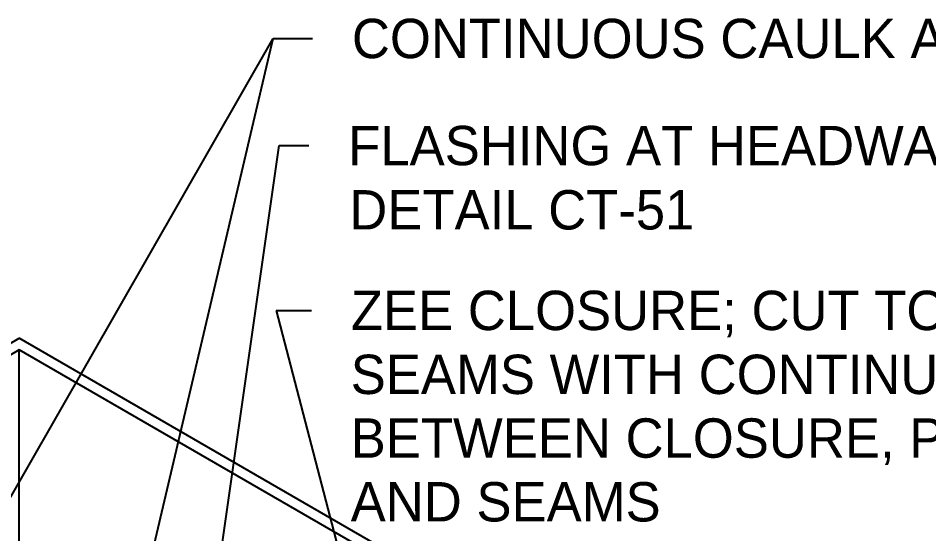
# Model space of a CAD drawing. Extents: x 2 to 99, y 3 to 136.
# Drawn here: x 48.88 to 80.11, y 118.45 to 136.13 of the extents above; entities that cross this region are included whole.
import ezdxf
from ezdxf.enums import TextEntityAlignment as Align

# ---------------------------------------------------------------- set-up
doc = ezdxf.new("R2010")
doc.units = 0
doc.header["$LTSCALE"] = 1.7995
for name, color, linetype in [('CMP-FLSH', 7, 'CONTINUOUS'), ('DIM-TXT', 7, 'CONTINUOUS'), ('STRCTR', 7, 'CONTINUOUS')]:
    doc.layers.add(name, color=color, linetype=linetype)

msp = doc.modelspace()

# ---------------------------------------------------------------- linework, layer by layer
at = {"layer": 'CMP-FLSH', "color": 0, "linetype": 'CONTINUOUS'}
msp.add_line((48.913, 112.686), (48.913, 124.75), dxfattribs=at)
at = {"layer": 'DIM-TXT', "color": 0, "linetype": 'CONTINUOUS'}
for p, q in [((48.042, 118.7), (57.625, 135.435)), ((53.291, 117.002), (57.625, 135.435)), ((57.625, 135.435), (58.975, 135.435)), ((55.135, 112.879), (57.834, 131.762)), ((57.834, 131.762), (58.847, 131.762)), ((57.729, 126.107), (62.806, 106.562)), ((57.729, 126.107), (58.938, 126.107))]:
    msp.add_line(p, q, dxfattribs=at)
at = {"layer": 'STRCTR', "color": 0, "linetype": 'CONTINUOUS'}
for p, q in [((6.218, 100.5), (48.913, 125.15)), ((96.251, 97.819), (48.913, 125.15)), ((48.913, 124.75), (6.564, 100.3)), ((95.905, 97.619), (48.913, 124.75))]:
    msp.add_line(p, q, dxfattribs=at)

# ---------------------------------------------------------------- texts
at = {"layer": 'DIM-TXT', "color": 0, "linetype": 'CONTINUOUS'}
for s, p in [('CONTINUOUS CAULK AT REGLET', (60.325, 135.435)), ('FLASHING AT HEADWALL; SEE', (60.197, 131.762)), ('ZEE CLOSURE; CUT TO FIT BETWEEN', (60.288, 126.107))]:
    msp.add_text(s, height=1.35, dxfattribs=at).set_placement(p, align=Align.MIDDLE_LEFT)
for s, p in [('DETAIL CT-51', (60.235, 128.883)), ('SEAMS WITH CONTINUOUS CAULK', (60.283, 123.239)), ('BETWEEN CLOSURE, PANEL PAN,', (60.283, 121.054)), ('AND SEAMS', (60.283, 118.868))]:
    msp.add_text(s, height=1.35, dxfattribs=at).set_placement(p)

doc.saveas('drawing.dxf')
